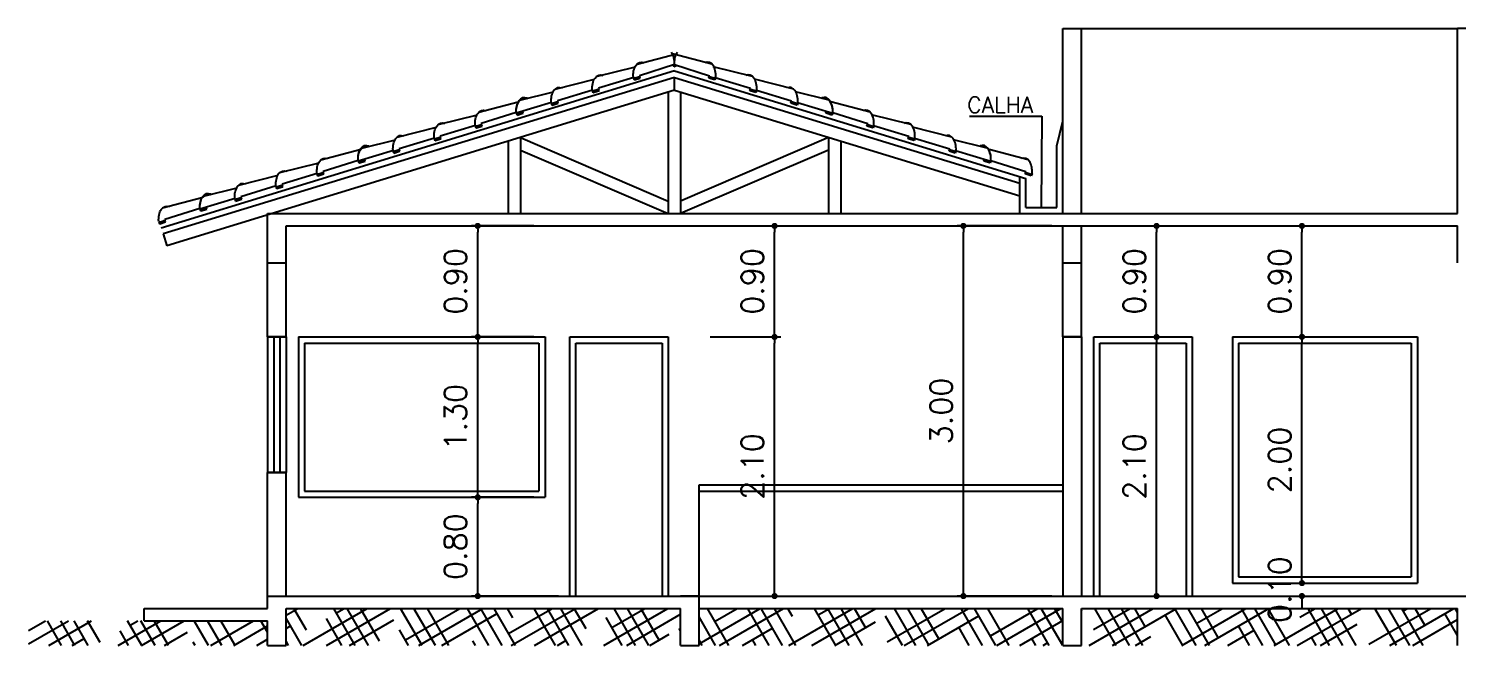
# Model space of a CAD drawing. Extents: x -194 to -47, y 46 to 98.
# Drawn here: x -171.14 to -159.55, y 92.56 to 97.56 of the extents above; entities that cross this region are included whole.
import ezdxf
from ezdxf.enums import TextEntityAlignment as Align

# ---------------------------------------------------------------- set-up
doc = ezdxf.new("R2010")
doc.units = 0
doc.header["$MEASUREMENT"] = 0
doc.layers.get('0').update_dxf_attribs({"linetype": 'CONTINUOUS'})
doc.layers.get('DEFPOINTS').update_dxf_attribs({"linetype": 'CONTINUOUS'})
for name, color, linetype in [('ACESSÓRIO', 2, 'CONTINUOUS'), ('ALVENARIA', 7, 'CONTINUOUS'), ('ALVENARIA1', 44, 'CONTINUOUS'), ('COBERTURA', 6, 'CONTINUOUS'), ('COTA', 1, 'CONTINUOUS'), ('HATCH', 30, 'CONTINUOUS'), ('JAPOR', 142, 'CONTINUOUS'), ('TEXTO2', 40, 'CONTINUOUS')]:
    doc.layers.add(name, color=color, linetype=linetype)
doc.styles.add('SIMPLEX', font='SIMPLEX.SHX')
doc.dimstyles.new('DIM100', dxfattribs={"dimtxt": 0.18, "dimasz": 0.05, "dimexe": 0.05, "dimexo": 0.09, "dimgap": 0.09, "dimtad": 1, "dimzin": 0, "dimdsep": 46, "dimtxsty": 'SIMPLEX', "dimblk": 'DOT', "dimcen": 0.09, "dimadec": 0, "dimazin": 0, "dimtfac": 1, "dimtix": 1, "dimtofl": 0, "dimtmove": 2, "dimatfit": 3, "dimldrblk": 'DOT', "dimfxl": 1, "dimtolj": 1, "dimtzin": 0, "dimarcsym": 0})

# ---------------------------------------------------------------- blocks, each defined once
blk = doc.blocks.new('DOT')
at = {"layer": 'ALVENARIA', "color": 0, "linetype": 'ByBlock'}
blk.add_line((-0.5, 0), (-1, 0), dxfattribs=at)
at = {"layer": 'ALVENARIA', "color": 0, "linetype": 'ByBlock', "const_width": 0.5}
blk.add_lwpolyline([(-0.25, 0, 1), (0.25, 0, 1)], format="xyb", close=True, dxfattribs=at)
blk = doc.blocks.new('*D130')
at = {"color": 0, "linetype": 'ByBlock'}
for p, q in [((-165.613, 90.173), (-165.041, 90.173)), ((-165.091, 88.123), (-165.091, 90.123)), ((-165.613, 88.073), (-165.041, 88.073))]:
    blk.add_line(p, q, dxfattribs=at)
at = {"layer": 'DEFPOINTS', "color": 0, "linetype": 'ByBlock'}
for p in [(-165.703, 90.173), (-165.091, 90.173), (-165.703, 88.073)]:
    blk.add_point(p, dxfattribs=at)
at = {"color": 0, "linetype": 'ByBlock', "xscale": 0.05, "yscale": 0.05, "zscale": 0.05}
for p, rotation in [((-165.091, 90.173), 90), ((-165.091, 88.073), 270)]:
    blk.add_blockref('DOT', p, dxfattribs=dict(at, rotation=rotation))
at = {"color": 0, "linetype": 'ByBlock', "insert": (-165.271, 89.123), "char_height": 0.18, "attachment_point": 5, "rotation": 90, "style": 'SIMPLEX'}
blk.add_mtext('\\A1;2.10', dxfattribs=at)
blk = doc.blocks.new('*D131')
at = {"layer": 'COTA', "color": 0, "lineweight": -2}
for p, q in [((-165.613, 95.964), (-165.041, 95.964)), ((-165.091, 95.114), (-165.091, 95.914))]:
    blk.add_line(p, q, dxfattribs=at)
at = {"layer": 'DEFPOINTS', "color": 0}
for p in [(-165.703, 95.964), (-165.091, 95.964), (-165.703, 95.064)]:
    blk.add_point(p, dxfattribs=at)
at = {"layer": 'COTA', "color": 0, "lineweight": -2, "xscale": 0.05, "yscale": 0.05, "zscale": 0.05}
for p, rotation in [((-165.091, 95.964), 90), ((-165.091, 95.064), 270)]:
    blk.add_blockref('DOT', p, dxfattribs=dict(at, rotation=rotation))
at = {"layer": 'COTA', "color": 0, "insert": (-165.271, 95.514), "char_height": 0.18, "attachment_point": 5, "rotation": 90, "style": 'SIMPLEX'}
blk.add_mtext('\\A1;0.90', dxfattribs=at)
blk = doc.blocks.new('*D132')
at = {"color": 0, "linetype": 'ByBlock'}
for p, q in [((-162.843, 91.073), (-163.61, 91.073)), ((-163.56, 88.123), (-163.56, 91.023)), ((-162.843, 88.073), (-163.61, 88.073))]:
    blk.add_line(p, q, dxfattribs=at)
at = {"layer": 'DEFPOINTS', "color": 0, "linetype": 'ByBlock'}
for p in [(-163.56, 91.073), (-162.753, 91.073), (-162.753, 88.073)]:
    blk.add_point(p, dxfattribs=at)
at = {"color": 0, "linetype": 'ByBlock', "xscale": 0.05, "yscale": 0.05, "zscale": 0.05}
for p, rotation in [((-163.56, 91.073), 90), ((-163.56, 88.073), 270)]:
    blk.add_blockref('DOT', p, dxfattribs=dict(at, rotation=rotation))
at = {"color": 0, "linetype": 'ByBlock', "insert": (-163.74, 89.573), "char_height": 0.18, "attachment_point": 5, "rotation": 90, "style": 'SIMPLEX'}
blk.add_mtext('\\A1;3.00', dxfattribs=at)
blk = doc.blocks.new('*D206')
at = {"color": 0, "linetype": 'ByBlock'}
for p, q in [((-167.043, 93.764), (-167.549, 93.764)), ((-167.499, 93.014), (-167.499, 93.714)), ((-166.843, 92.964), (-167.549, 92.964))]:
    blk.add_line(p, q, dxfattribs=at)
at = {"layer": 'DEFPOINTS', "color": 0, "linetype": 'ByBlock'}
for p in [(-167.499, 93.764), (-166.953, 93.764), (-166.753, 92.964)]:
    blk.add_point(p, dxfattribs=at)
at = {"color": 0, "linetype": 'ByBlock', "xscale": 0.05, "yscale": 0.05, "zscale": 0.05}
for p, rotation in [((-167.499, 93.764), 90), ((-167.499, 92.964), 270)]:
    blk.add_blockref('DOT', p, dxfattribs=dict(at, rotation=rotation))
at = {"color": 0, "linetype": 'ByBlock', "insert": (-167.679, 93.364), "char_height": 0.18, "attachment_point": 5, "rotation": 90, "style": 'SIMPLEX'}
blk.add_mtext('\\A1;0.80', dxfattribs=at)
blk = doc.blocks.new('*D207')
at = {"layer": 'COTA', "color": 0, "lineweight": -2}
for p, q in [((-167.043, 95.064), (-167.549, 95.064)), ((-167.499, 93.814), (-167.499, 95.014))]:
    blk.add_line(p, q, dxfattribs=at)
at = {"layer": 'DEFPOINTS', "color": 0}
for p in [(-167.499, 95.064), (-166.953, 95.064), (-166.953, 93.764)]:
    blk.add_point(p, dxfattribs=at)
at = {"layer": 'COTA', "color": 0, "lineweight": -2, "xscale": 0.05, "yscale": 0.05, "zscale": 0.05}
for p, rotation in [((-167.499, 95.064), 90), ((-167.499, 93.764), 270)]:
    blk.add_blockref('DOT', p, dxfattribs=dict(at, rotation=rotation))
at = {"layer": 'COTA', "color": 0, "insert": (-167.679, 94.414), "char_height": 0.18, "attachment_point": 5, "rotation": 90, "style": 'SIMPLEX'}
blk.add_mtext('\\A1;1.30', dxfattribs=at)
blk = doc.blocks.new('*D208')
at = {"layer": 'COTA', "color": 0, "lineweight": -2}
for p, q in [((-167.043, 95.964), (-167.549, 95.964)), ((-167.499, 95.114), (-167.499, 95.914))]:
    blk.add_line(p, q, dxfattribs=at)
at = {"layer": 'DEFPOINTS', "color": 0}
for p in [(-167.499, 95.964), (-166.953, 95.964), (-166.953, 95.064)]:
    blk.add_point(p, dxfattribs=at)
at = {"layer": 'COTA', "color": 0, "lineweight": -2, "xscale": 0.05, "yscale": 0.05, "zscale": 0.05}
for p, rotation in [((-167.499, 95.964), 90), ((-167.499, 95.064), 270)]:
    blk.add_blockref('DOT', p, dxfattribs=dict(at, rotation=rotation))
at = {"layer": 'COTA', "color": 0, "insert": (-167.679, 95.514), "char_height": 0.18, "attachment_point": 5, "rotation": 90, "style": 'SIMPLEX'}
blk.add_mtext('\\A1;0.90', dxfattribs=at)
blk = doc.blocks.new('*D221')
at = {"color": 0, "linetype": 'ByBlock'}
for p, q in [((-161.288, 93.069), (-160.764, 93.069)), ((-160.814, 93.119), (-160.814, 93.169)), ((-161.613, 92.964), (-160.764, 92.964)), ((-160.814, 92.914), (-160.814, 92.864))]:
    blk.add_line(p, q, dxfattribs=at)
at = {"layer": 'DEFPOINTS', "color": 0, "linetype": 'ByBlock'}
for p in [(-161.378, 93.069), (-160.814, 93.069), (-161.703, 92.964)]:
    blk.add_point(p, dxfattribs=at)
at = {"color": 0, "linetype": 'ByBlock', "xscale": 0.05, "yscale": 0.05, "zscale": 0.05}
for p, rotation in [((-160.814, 93.069), 270), ((-160.814, 92.964), 90)]:
    blk.add_blockref('DOT', p, dxfattribs=dict(at, rotation=rotation))
at = {"color": 0, "linetype": 'ByBlock', "insert": (-160.994, 93.016), "char_height": 0.18, "attachment_point": 5, "rotation": 90, "style": 'SIMPLEX'}
blk.add_mtext('\\A1;0.10', dxfattribs=at)
blk = doc.blocks.new('*D222')
at = {"color": 0, "linetype": 'ByBlock'}
for p, q in [((-161.288, 95.065), (-160.764, 95.065)), ((-160.814, 93.119), (-160.814, 95.015)), ((-161.288, 93.069), (-160.764, 93.069))]:
    blk.add_line(p, q, dxfattribs=at)
at = {"layer": 'DEFPOINTS', "color": 0, "linetype": 'ByBlock'}
for p in [(-161.378, 95.065), (-160.814, 95.065), (-161.378, 93.069)]:
    blk.add_point(p, dxfattribs=at)
at = {"color": 0, "linetype": 'ByBlock', "xscale": 0.05, "yscale": 0.05, "zscale": 0.05}
for p, rotation in [((-160.814, 95.065), 90), ((-160.814, 93.069), 270)]:
    blk.add_blockref('DOT', p, dxfattribs=dict(at, rotation=rotation))
at = {"color": 0, "linetype": 'ByBlock', "insert": (-160.994, 94.067), "char_height": 0.18, "attachment_point": 5, "rotation": 90, "style": 'SIMPLEX'}
blk.add_mtext('\\A1;2.00', dxfattribs=at)
blk = doc.blocks.new('*D223')
at = {"color": 0, "linetype": 'ByBlock'}
for p, q in [((-161.288, 95.964), (-160.764, 95.964)), ((-160.814, 95.115), (-160.814, 95.914)), ((-161.288, 95.065), (-160.764, 95.065))]:
    blk.add_line(p, q, dxfattribs=at)
at = {"layer": 'DEFPOINTS', "color": 0, "linetype": 'ByBlock'}
for p in [(-161.378, 95.964), (-160.814, 95.964), (-161.378, 95.065)]:
    blk.add_point(p, dxfattribs=at)
at = {"color": 0, "linetype": 'ByBlock', "xscale": 0.05, "yscale": 0.05, "zscale": 0.05}
for p, rotation in [((-160.814, 95.964), 90), ((-160.814, 95.065), 270)]:
    blk.add_blockref('DOT', p, dxfattribs=dict(at, rotation=rotation))
at = {"color": 0, "linetype": 'ByBlock', "insert": (-160.994, 95.514), "char_height": 0.18, "attachment_point": 5, "rotation": 90, "style": 'SIMPLEX'}
blk.add_mtext('\\A1;0.90', dxfattribs=at)
blk = doc.blocks.new('*D224')
at = {"color": 0, "linetype": 'ByBlock'}
for p, q in [((-162.075, 95.064), (-161.943, 95.064)), ((-161.993, 93.014), (-161.993, 95.014)), ((-162.075, 92.964), (-161.943, 92.964))]:
    blk.add_line(p, q, dxfattribs=at)
at = {"layer": 'DEFPOINTS', "color": 0, "linetype": 'ByBlock'}
for p in [(-162.165, 95.064), (-161.993, 95.064), (-162.165, 92.964)]:
    blk.add_point(p, dxfattribs=at)
at = {"color": 0, "linetype": 'ByBlock', "xscale": 0.05, "yscale": 0.05, "zscale": 0.05}
for p, rotation in [((-161.993, 95.064), 90), ((-161.993, 92.964), 270)]:
    blk.add_blockref('DOT', p, dxfattribs=dict(at, rotation=rotation))
at = {"color": 0, "linetype": 'ByBlock', "insert": (-162.173, 94.014), "char_height": 0.18, "attachment_point": 5, "rotation": 90, "style": 'SIMPLEX'}
blk.add_mtext('\\A1;2.10', dxfattribs=at)
blk = doc.blocks.new('*D225')
at = {"color": 0, "linetype": 'ByBlock'}
for p, q in [((-162.975, 95.964), (-161.943, 95.964)), ((-161.993, 95.114), (-161.993, 95.914)), ((-162.075, 95.064), (-161.943, 95.064))]:
    blk.add_line(p, q, dxfattribs=at)
at = {"layer": 'DEFPOINTS', "color": 0, "linetype": 'ByBlock'}
for p in [(-163.065, 95.964), (-161.993, 95.964), (-162.165, 95.064)]:
    blk.add_point(p, dxfattribs=at)
at = {"color": 0, "linetype": 'ByBlock', "xscale": 0.05, "yscale": 0.05, "zscale": 0.05}
for p, rotation in [((-161.993, 95.964), 90), ((-161.993, 95.064), 270)]:
    blk.add_blockref('DOT', p, dxfattribs=dict(at, rotation=rotation))
at = {"color": 0, "linetype": 'ByBlock', "insert": (-162.173, 95.514), "char_height": 0.18, "attachment_point": 5, "rotation": 90, "style": 'SIMPLEX'}
blk.add_mtext('\\A1;0.90', dxfattribs=at)

msp = doc.modelspace()

# ---------------------------------------------------------------- hatches: boundary and pattern name
at = {"layer": 'HATCH'}
h = msp.add_hatch(dxfattribs=at)
h.set_pattern_fill('HOUND', color=256, scale=1.5, angle=30, style=0)
h.set_pattern_definition([(30, (0, 12.22653), (0.277884526, 0.26868988), [1.5, -0.75]), (120, (0, 12.22653), (0.10631012, -0.371634526), [1.5, -0.75])])
h.paths.add_polyline_path([(-162.753, 92.864), (-165.703, 92.864), (-165.703, 92.564), (-162.753, 92.564)])
h.paths.add_polyline_path([(-165.853, 92.864), (-169.053, 92.864), (-169.053, 92.564), (-165.853, 92.564)])
h.paths.add_polyline_path([(-169.203, 92.764), (-170.203, 92.764), (-171.142, 92.764), (-171.142, 92.564), (-169.203, 92.564)])
h.paths.add_polyline_path([(-159.553, 92.864), (-162.603, 92.864), (-162.603, 92.564), (-159.553, 92.564)])
h.paths.add_polyline_path([(-156.603, 92.864), (-159.403, 92.864), (-159.403, 92.564), (-156.603, 92.564)])
h.paths.add_polyline_path([(-151.803, 92.864), (-156.453, 92.864), (-156.453, 92.564), (-151.803, 92.564)])
h.paths.add_polyline_path([(-147.503, 92.864), (-151.653, 92.864), (-151.653, 92.564), (-147.503, 92.564)])
h.paths.add_polyline_path([(-145.59, 92.764), (-146.353, 92.764), (-147.353, 92.764), (-147.353, 92.564), (-145.59, 92.564)])

# ---------------------------------------------------------------- linework, layer by layer
at = {"layer": 'ACESSÓRIO'}
for p, q in [((-165.703, 92.864), (-165.703, 93.864)), ((-165.703, 93.864), (-162.753, 93.864)), ((-165.703, 93.814), (-162.753, 93.814))]:
    msp.add_line(p, q, dxfattribs=at)
at = {"layer": 'ALVENARIA'}
for p, q in [((-162.753, 96.064), (-162.753, 97.564)), ((-162.753, 97.564), (-162.603, 97.564)), ((-162.603, 96.064), (-162.603, 97.564)), ((-159.553, 96.064), (-159.553, 97.564)), ((-159.403, 97.564), (-159.553, 97.564)), ((-169.203, 96.064), (-162.603, 96.064)), ((-169.203, 95.064), (-169.203, 96.064)), ((-169.053, 95.964), (-165.719, 95.964)), ((-169.053, 95.064), (-169.053, 95.964)), ((-165.719, 95.964), (-162.753, 95.964)), ((-162.753, 95.064), (-162.753, 95.964)), ((-162.603, 96.064), (-159.553, 96.064)), ((-162.603, 95.064), (-162.603, 95.964)), ((-162.603, 95.964), (-159.553, 95.964)), ((-159.553, 95.664), (-159.553, 95.964)), ((-169.203, 95.664), (-169.053, 95.664)), ((-162.753, 95.664), (-162.603, 95.664)), ((-169.203, 95.064), (-169.053, 95.064)), ((-169.053, 95.064), (-169.203, 95.064)), ((-162.753, 95.064), (-162.603, 95.064)), ((-162.603, 95.064), (-162.753, 95.064)), ((-162.753, 95.064), (-162.603, 95.064)), ((-169.203, 92.864), (-169.203, 93.964)), ((-169.203, 93.964), (-169.053, 93.964)), ((-169.053, 93.964), (-169.203, 93.964)), ((-169.053, 92.964), (-169.053, 93.964)), ((-169.203, 92.964), (-162.753, 92.964)), ((-165.703, 92.964), (-165.853, 92.964)), ((-162.753, 92.964), (-159.553, 92.964)), ((-159.553, 92.964), (-147.353, 92.964)), ((-170.203, 92.864), (-169.203, 92.864)), ((-170.203, 92.764), (-170.203, 92.864)), ((-169.053, 92.564), (-169.053, 92.864)), ((-169.053, 92.864), (-165.853, 92.864)), ((-165.853, 92.564), (-165.853, 92.864)), ((-165.703, 92.564), (-165.703, 92.864)), ((-165.703, 92.864), (-162.753, 92.864)), ((-162.753, 92.564), (-162.753, 92.864)), ((-162.603, 92.564), (-162.603, 92.864)), ((-162.603, 92.864), (-159.553, 92.864)), ((-159.553, 92.564), (-159.553, 92.864)), ((-170.203, 92.764), (-169.203, 92.764)), ((-169.203, 92.564), (-169.203, 92.764)), ((-169.203, 92.564), (-169.053, 92.564)), ((-165.853, 92.564), (-165.703, 92.564)), ((-162.753, 92.564), (-162.603, 92.564))]:
    msp.add_line(p, q, dxfattribs=at)
at = {"layer": 'ALVENARIA1'}
for p, q in [((-162.603, 97.564), (-159.553, 97.564)), ((-162.803, 96.614), (-162.753, 96.814)), ((-162.803, 96.114), (-162.803, 96.614)), ((-163.103, 96.064), (-163.103, 96.364)), ((-163.053, 96.114), (-163.053, 96.349)), ((-163.053, 96.114), (-162.803, 96.114))]:
    msp.add_line(p, q, dxfattribs=at)
at = {"layer": 'COBERTURA'}
for p, q in [((-166.206, 97.276), (-165.888, 97.36)), ((-165.6, 97.276), (-165.918, 97.36)), ((-166.537, 97.174), (-166.218, 97.254)), ((-165.903, 97.273), (-166.187, 97.182)), ((-165.905, 97.272), (-165.911, 97.253)), ((-165.903, 97.271), (-165.909, 97.252)), ((-165.903, 97.273), (-165.619, 97.182)), ((-165.903, 97.271), (-165.897, 97.252)), ((-165.901, 97.272), (-165.895, 97.253)), ((-165.269, 97.174), (-165.588, 97.254)), ((-165.903, 97.22), (-170.065, 95.947)), ((-165.903, 97.168), (-170.05, 95.899)), ((-166.87, 97.073), (-166.551, 97.153)), ((-166.234, 97.167), (-166.52, 97.08)), ((-166.237, 97.166), (-166.231, 97.147)), ((-166.235, 97.167), (-166.229, 97.148)), ((-166.235, 97.167), (-166.229, 97.148)), ((-166.231, 97.147), (-166.183, 97.162)), ((-166.229, 97.148), (-166.181, 97.163)), ((-166.229, 97.148), (-166.181, 97.163)), ((-166.183, 97.162), (-166.189, 97.181)), ((-166.181, 97.163), (-166.187, 97.182)), ((-166.181, 97.163), (-166.187, 97.182)), ((-165.903, 97.22), (-163.053, 96.349)), ((-165.903, 97.064), (-165.903, 97.168)), ((-165.903, 97.168), (-163.103, 96.312)), ((-165.903, 97.064), (-165.903, 97.168)), ((-165.625, 97.163), (-165.619, 97.182)), ((-165.625, 97.163), (-165.619, 97.182)), ((-165.577, 97.148), (-165.625, 97.163)), ((-165.577, 97.148), (-165.625, 97.163)), ((-165.623, 97.162), (-165.617, 97.181)), ((-165.575, 97.147), (-165.623, 97.162)), ((-165.571, 97.167), (-165.577, 97.148)), ((-165.571, 97.167), (-165.577, 97.148)), ((-165.569, 97.166), (-165.575, 97.147)), ((-165.572, 97.167), (-165.286, 97.08)), ((-164.936, 97.073), (-165.255, 97.153)), ((-165.903, 97.064), (-170.021, 95.804)), ((-167.157, 96.983), (-166.884, 97.051)), ((-166.567, 97.065), (-166.853, 96.978)), ((-166.57, 97.064), (-166.564, 97.045)), ((-166.568, 97.065), (-166.562, 97.046)), ((-166.568, 97.065), (-166.562, 97.046)), ((-166.564, 97.045), (-166.516, 97.06)), ((-166.562, 97.046), (-166.514, 97.061)), ((-166.562, 97.046), (-166.514, 97.061)), ((-166.516, 97.06), (-166.522, 97.079)), ((-166.514, 97.061), (-166.52, 97.08)), ((-166.514, 97.061), (-166.52, 97.08)), ((-165.953, 97.048), (-165.953, 96.064)), ((-165.903, 97.064), (-163.103, 96.207)), ((-165.853, 97.048), (-165.853, 96.064)), ((-165.292, 97.061), (-165.286, 97.08)), ((-165.292, 97.061), (-165.286, 97.08)), ((-165.244, 97.046), (-165.292, 97.061)), ((-165.244, 97.046), (-165.292, 97.061)), ((-165.29, 97.06), (-165.284, 97.079)), ((-165.242, 97.045), (-165.29, 97.06)), ((-165.238, 97.065), (-165.244, 97.046)), ((-165.238, 97.065), (-165.244, 97.046)), ((-165.236, 97.064), (-165.242, 97.045)), ((-165.239, 97.065), (-164.953, 96.978)), ((-164.649, 96.983), (-164.922, 97.051)), ((-167.489, 96.887), (-167.171, 96.971)), ((-167.186, 96.884), (-167.47, 96.793)), ((-166.9, 96.964), (-167.186, 96.877)), ((-167.186, 96.882), (-167.18, 96.863)), ((-167.184, 96.883), (-167.178, 96.864)), ((-167.184, 96.883), (-167.178, 96.864)), ((-167.132, 96.878), (-167.138, 96.897)), ((-167.13, 96.879), (-167.136, 96.898)), ((-167.13, 96.879), (-167.136, 96.898)), ((-166.903, 96.963), (-166.897, 96.944)), ((-166.901, 96.964), (-166.895, 96.944)), ((-166.901, 96.964), (-166.895, 96.944)), ((-166.897, 96.944), (-166.849, 96.958)), ((-166.895, 96.944), (-166.847, 96.959)), ((-166.895, 96.944), (-166.847, 96.959)), ((-166.849, 96.958), (-166.855, 96.978)), ((-166.847, 96.959), (-166.853, 96.978)), ((-166.847, 96.959), (-166.853, 96.978)), ((-164.959, 96.959), (-164.953, 96.978)), ((-164.959, 96.959), (-164.953, 96.978)), ((-164.911, 96.944), (-164.959, 96.959)), ((-164.911, 96.944), (-164.959, 96.959)), ((-164.957, 96.958), (-164.951, 96.978)), ((-164.909, 96.944), (-164.957, 96.958)), ((-164.905, 96.964), (-164.911, 96.944)), ((-164.905, 96.964), (-164.911, 96.944)), ((-164.903, 96.963), (-164.909, 96.944)), ((-164.906, 96.964), (-164.62, 96.877)), ((-164.676, 96.879), (-164.67, 96.898)), ((-164.676, 96.879), (-164.67, 96.898)), ((-164.674, 96.878), (-164.668, 96.897)), ((-164.317, 96.887), (-164.635, 96.971)), ((-164.622, 96.883), (-164.628, 96.864)), ((-164.622, 96.883), (-164.628, 96.864)), ((-164.62, 96.882), (-164.626, 96.863)), ((-164.62, 96.884), (-164.336, 96.793)), ((-167.82, 96.786), (-167.501, 96.865)), ((-167.517, 96.778), (-167.803, 96.691)), ((-167.52, 96.777), (-167.514, 96.758)), ((-167.518, 96.778), (-167.512, 96.759)), ((-167.518, 96.778), (-167.512, 96.759)), ((-167.514, 96.758), (-167.466, 96.773)), ((-167.512, 96.759), (-167.464, 96.774)), ((-167.512, 96.759), (-167.464, 96.774)), ((-167.466, 96.773), (-167.472, 96.792)), ((-167.464, 96.774), (-167.47, 96.793)), ((-167.464, 96.774), (-167.47, 96.793)), ((-167.18, 96.863), (-167.132, 96.878)), ((-167.178, 96.864), (-167.13, 96.879)), ((-167.178, 96.864), (-167.13, 96.879)), ((-164.628, 96.864), (-164.676, 96.879)), ((-164.628, 96.864), (-164.676, 96.879)), ((-164.626, 96.863), (-164.674, 96.878)), ((-164.342, 96.774), (-164.336, 96.793)), ((-164.342, 96.774), (-164.336, 96.793)), ((-164.294, 96.759), (-164.342, 96.774)), ((-164.294, 96.759), (-164.342, 96.774)), ((-164.34, 96.773), (-164.334, 96.792)), ((-164.292, 96.758), (-164.34, 96.773)), ((-163.986, 96.786), (-164.305, 96.865)), ((-164.288, 96.778), (-164.294, 96.759)), ((-164.288, 96.778), (-164.294, 96.759)), ((-164.286, 96.777), (-164.292, 96.758)), ((-164.289, 96.778), (-164.003, 96.691)), ((-168.44, 96.594), (-168.167, 96.662)), ((-168.153, 96.684), (-167.834, 96.764)), ((-167.85, 96.676), (-168.136, 96.589)), ((-167.853, 96.676), (-167.847, 96.657)), ((-167.851, 96.676), (-167.845, 96.657)), ((-167.851, 96.676), (-167.845, 96.657)), ((-167.847, 96.657), (-167.799, 96.671)), ((-167.845, 96.657), (-167.797, 96.672)), ((-167.845, 96.657), (-167.797, 96.672)), ((-167.799, 96.671), (-167.805, 96.69)), ((-167.797, 96.672), (-167.803, 96.691)), ((-167.797, 96.672), (-167.803, 96.691)), ((-167.253, 96.651), (-167.253, 96.064)), ((-167.153, 96.681), (-165.953, 96.164)), ((-167.153, 96.681), (-167.153, 96.064)), ((-164.653, 96.681), (-165.853, 96.164)), ((-164.653, 96.681), (-164.653, 96.064)), ((-164.553, 96.651), (-164.553, 96.064)), ((-164.009, 96.672), (-164.003, 96.691)), ((-164.009, 96.672), (-164.003, 96.691)), ((-163.961, 96.657), (-164.009, 96.672)), ((-163.961, 96.657), (-164.009, 96.672)), ((-164.007, 96.671), (-164.001, 96.69)), ((-163.959, 96.657), (-164.007, 96.671)), ((-163.653, 96.684), (-163.972, 96.764)), ((-163.955, 96.676), (-163.961, 96.657)), ((-163.955, 96.676), (-163.961, 96.657)), ((-163.953, 96.676), (-163.959, 96.657)), ((-163.956, 96.676), (-163.67, 96.589)), ((-163.366, 96.594), (-163.639, 96.662)), ((-168.772, 96.499), (-168.454, 96.583)), ((-168.183, 96.575), (-168.469, 96.488)), ((-168.186, 96.574), (-168.18, 96.555)), ((-168.184, 96.575), (-168.178, 96.556)), ((-168.184, 96.575), (-168.178, 96.556)), ((-168.18, 96.555), (-168.132, 96.57)), ((-168.178, 96.556), (-168.13, 96.57)), ((-168.178, 96.556), (-168.13, 96.57)), ((-168.132, 96.57), (-168.138, 96.589)), ((-168.13, 96.57), (-168.136, 96.589)), ((-168.13, 96.57), (-168.136, 96.589)), ((-167.153, 96.577), (-165.953, 96.064)), ((-164.653, 96.577), (-165.853, 96.064)), ((-163.676, 96.57), (-163.67, 96.589)), ((-163.676, 96.57), (-163.67, 96.589)), ((-163.628, 96.556), (-163.676, 96.57)), ((-163.628, 96.556), (-163.676, 96.57)), ((-163.674, 96.57), (-163.668, 96.589)), ((-163.626, 96.555), (-163.674, 96.57)), ((-163.622, 96.575), (-163.628, 96.556)), ((-163.622, 96.575), (-163.628, 96.556)), ((-163.62, 96.574), (-163.626, 96.555)), ((-163.623, 96.575), (-163.337, 96.488)), ((-163.034, 96.499), (-163.352, 96.583)), ((-169.103, 96.397), (-168.784, 96.476)), ((-168.469, 96.495), (-168.753, 96.404)), ((-168.469, 96.494), (-168.463, 96.475)), ((-168.467, 96.494), (-168.461, 96.475)), ((-168.467, 96.494), (-168.461, 96.475)), ((-168.463, 96.475), (-168.415, 96.489)), ((-168.461, 96.475), (-168.413, 96.49)), ((-168.461, 96.475), (-168.413, 96.49)), ((-168.415, 96.489), (-168.421, 96.508)), ((-168.413, 96.49), (-168.419, 96.509)), ((-168.413, 96.49), (-168.419, 96.509)), ((-163.393, 96.49), (-163.387, 96.509)), ((-163.393, 96.49), (-163.387, 96.509)), ((-163.345, 96.475), (-163.393, 96.49)), ((-163.345, 96.475), (-163.393, 96.49)), ((-163.391, 96.489), (-163.385, 96.508)), ((-163.343, 96.475), (-163.391, 96.489)), ((-163.339, 96.494), (-163.345, 96.475)), ((-163.339, 96.494), (-163.345, 96.475)), ((-163.337, 96.494), (-163.343, 96.475)), ((-163.337, 96.495), (-163.053, 96.404)), ((-163.017, 96.475), (-163.022, 96.476)), ((-169.436, 96.295), (-169.117, 96.375)), ((-168.8, 96.389), (-169.086, 96.302)), ((-169.08, 96.283), (-169.086, 96.302)), ((-169.08, 96.283), (-169.086, 96.302)), ((-168.803, 96.388), (-168.797, 96.369)), ((-168.801, 96.389), (-168.795, 96.37)), ((-168.801, 96.389), (-168.795, 96.37)), ((-168.797, 96.369), (-168.749, 96.385)), ((-168.795, 96.37), (-168.747, 96.385)), ((-168.795, 96.37), (-168.747, 96.385)), ((-168.749, 96.385), (-168.755, 96.404)), ((-168.747, 96.385), (-168.753, 96.404)), ((-168.747, 96.385), (-168.753, 96.404)), ((-163.059, 96.385), (-163.053, 96.404)), ((-163.059, 96.385), (-163.053, 96.404)), ((-163.011, 96.37), (-163.059, 96.385)), ((-163.011, 96.37), (-163.059, 96.385)), ((-163.057, 96.385), (-163.051, 96.404)), ((-163.009, 96.369), (-163.057, 96.385)), ((-163.005, 96.389), (-163.011, 96.37)), ((-163.005, 96.389), (-163.011, 96.37)), ((-163.003, 96.388), (-163.009, 96.369)), ((-163.005, 96.389), (-163.003, 96.388)), ((-170.055, 96.11), (-169.737, 96.194)), ((-169.466, 96.186), (-169.752, 96.099)), ((-169.723, 96.205), (-169.45, 96.273)), ((-169.467, 96.186), (-169.461, 96.167)), ((-169.467, 96.186), (-169.461, 96.167)), ((-169.415, 96.181), (-169.421, 96.2)), ((-169.133, 96.288), (-169.419, 96.201)), ((-169.413, 96.182), (-169.419, 96.201)), ((-169.413, 96.182), (-169.419, 96.201)), ((-169.136, 96.287), (-169.13, 96.268)), ((-169.134, 96.288), (-169.128, 96.268)), ((-169.134, 96.288), (-169.128, 96.268)), ((-169.13, 96.268), (-169.082, 96.282)), ((-169.128, 96.268), (-169.08, 96.283)), ((-169.128, 96.268), (-169.08, 96.283)), ((-169.082, 96.282), (-169.088, 96.301)), ((-169.752, 96.106), (-170.036, 96.015)), ((-169.752, 96.105), (-169.746, 96.086)), ((-169.75, 96.106), (-169.744, 96.086)), ((-169.75, 96.106), (-169.744, 96.086)), ((-169.746, 96.086), (-169.698, 96.1)), ((-169.744, 96.086), (-169.696, 96.101)), ((-169.744, 96.086), (-169.696, 96.101)), ((-169.698, 96.1), (-169.704, 96.119)), ((-169.696, 96.101), (-169.702, 96.12)), ((-169.696, 96.101), (-169.702, 96.12)), ((-169.469, 96.185), (-169.463, 96.166)), ((-169.463, 96.166), (-169.415, 96.181)), ((-169.461, 96.167), (-169.413, 96.182)), ((-169.461, 96.167), (-169.413, 96.182)), ((-170.086, 96), (-170.08, 95.98)), ((-170.084, 96), (-170.078, 95.981)), ((-170.084, 96), (-170.078, 95.981)), ((-170.08, 95.98), (-170.032, 95.996)), ((-170.078, 95.981), (-170.03, 95.996)), ((-170.078, 95.981), (-170.03, 95.996)), ((-170.032, 95.996), (-170.038, 96.015)), ((-170.03, 95.996), (-170.036, 96.015)), ((-170.03, 95.996), (-170.036, 96.015)), ((-170.05, 95.899), (-170.021, 95.804))]:
    msp.add_line(p, q, dxfattribs=at)
for centre, major_axis, end_param in [((-165.978, 97.276), (0.012, 0.119), -0.581014), ((-165.644, 97.172), (0.014, 0.119), 0.331711), ((-165.311, 97.069), (0.012, 0.119), 0.331711), ((-164.978, 96.968), (0.012, 0.119), 0.331711), ((-164.695, 96.887), (0.012, 0.119), 0.331711), ((-164.695, 96.881), (0.012, 0.119), 0.331711), ((-164.361, 96.783), (0.014, 0.119), 0.331711), ((-164.028, 96.68), (0.012, 0.119), 0.331711), ((-163.695, 96.579), (0.012, 0.119), 0.331711), ((-163.412, 96.498), (0.012, 0.119), 0.331711), ((-163.412, 96.493), (0.012, 0.119), 0.331711), ((-163.078, 96.394), (0.014, 0.119), 0.331711)]:
    msp.add_ellipse(centre, major_axis=major_axis, ratio=0.625, start_param=-1.547444, end_param=end_param, dxfattribs=at)
at = {"layer": 'COBERTURA', "extrusion": (0, 0, -1)}
for centre, major_axis, end_param in [((-165.828, 97.276), (-0.012, 0.119), -0.581014), ((-166.162, 97.172), (-0.014, 0.119), 0.331711), ((-166.495, 97.069), (-0.012, 0.119), 0.331711), ((-167.111, 96.887), (-0.012, 0.119), 0.331711), ((-167.111, 96.881), (-0.012, 0.119), 0.331711), ((-166.828, 96.968), (-0.012, 0.119), 0.331711), ((-167.445, 96.783), (-0.014, 0.119), 0.331711), ((-167.778, 96.68), (-0.012, 0.119), 0.331711), ((-168.111, 96.579), (-0.012, 0.119), 0.331711), ((-168.394, 96.498), (-0.012, 0.119), 0.331711), ((-168.394, 96.493), (-0.012, 0.119), 0.331711), ((-168.728, 96.394), (-0.014, 0.119), 0.331711), ((-169.394, 96.19), (-0.012, 0.119), 0.331711), ((-169.061, 96.292), (-0.012, 0.119), 0.331711), ((-169.677, 96.109), (-0.012, 0.119), 0.331711), ((-169.677, 96.104), (-0.012, 0.119), 0.331711), ((-170.011, 96.005), (-0.014, 0.119), 0.331711)]:
    msp.add_ellipse(centre, major_axis=major_axis, ratio=0.625, start_param=-1.547444, end_param=end_param, dxfattribs=at)
at = {"layer": 'COBERTURA'}
for points in [[(-166.189, 97.181), (-166.183, 97.162), (-166.237, 97.166), (-166.231, 97.147)], [(-166.187, 97.182), (-166.181, 97.163), (-166.235, 97.167), (-166.229, 97.148)], [(-166.187, 97.182), (-166.181, 97.163), (-166.235, 97.167), (-166.229, 97.148)], [(-165.619, 97.182), (-165.625, 97.163), (-165.571, 97.167), (-165.577, 97.148)], [(-165.619, 97.182), (-165.625, 97.163), (-165.571, 97.167), (-165.577, 97.148)], [(-165.617, 97.181), (-165.623, 97.162), (-165.569, 97.166), (-165.575, 97.147)], [(-166.522, 97.079), (-166.516, 97.06), (-166.57, 97.064), (-166.564, 97.045)], [(-166.52, 97.08), (-166.514, 97.061), (-166.568, 97.065), (-166.562, 97.046)], [(-166.52, 97.08), (-166.514, 97.061), (-166.568, 97.065), (-166.562, 97.046)], [(-165.286, 97.08), (-165.292, 97.061), (-165.238, 97.065), (-165.244, 97.046)], [(-165.286, 97.08), (-165.292, 97.061), (-165.238, 97.065), (-165.244, 97.046)], [(-165.284, 97.079), (-165.29, 97.06), (-165.236, 97.064), (-165.242, 97.045)], [(-167.138, 96.897), (-167.132, 96.878), (-167.186, 96.882), (-167.18, 96.863)], [(-167.136, 96.898), (-167.13, 96.879), (-167.184, 96.883), (-167.178, 96.864)], [(-167.136, 96.898), (-167.13, 96.879), (-167.184, 96.883), (-167.178, 96.864)], [(-166.855, 96.978), (-166.849, 96.958), (-166.903, 96.963), (-166.897, 96.944)], [(-166.853, 96.978), (-166.847, 96.959), (-166.901, 96.964), (-166.895, 96.944)], [(-166.853, 96.978), (-166.847, 96.959), (-166.901, 96.964), (-166.895, 96.944)], [(-164.953, 96.978), (-164.959, 96.959), (-164.905, 96.964), (-164.911, 96.944)], [(-164.953, 96.978), (-164.959, 96.959), (-164.905, 96.964), (-164.911, 96.944)], [(-164.951, 96.978), (-164.957, 96.958), (-164.903, 96.963), (-164.909, 96.944)], [(-164.67, 96.898), (-164.676, 96.879), (-164.622, 96.883), (-164.628, 96.864)], [(-164.67, 96.898), (-164.676, 96.879), (-164.622, 96.883), (-164.628, 96.864)], [(-164.668, 96.897), (-164.674, 96.878), (-164.62, 96.882), (-164.626, 96.863)], [(-167.472, 96.792), (-167.466, 96.773), (-167.52, 96.777), (-167.514, 96.758)], [(-167.47, 96.793), (-167.464, 96.774), (-167.518, 96.778), (-167.512, 96.759)], [(-167.47, 96.793), (-167.464, 96.774), (-167.518, 96.778), (-167.512, 96.759)], [(-164.336, 96.793), (-164.342, 96.774), (-164.288, 96.778), (-164.294, 96.759)], [(-164.336, 96.793), (-164.342, 96.774), (-164.288, 96.778), (-164.294, 96.759)], [(-164.334, 96.792), (-164.34, 96.773), (-164.286, 96.777), (-164.292, 96.758)], [(-167.805, 96.69), (-167.799, 96.671), (-167.853, 96.676), (-167.847, 96.657)], [(-167.803, 96.691), (-167.797, 96.672), (-167.851, 96.676), (-167.845, 96.657)], [(-167.803, 96.691), (-167.797, 96.672), (-167.851, 96.676), (-167.845, 96.657)], [(-164.003, 96.691), (-164.009, 96.672), (-163.955, 96.676), (-163.961, 96.657)], [(-164.003, 96.691), (-164.009, 96.672), (-163.955, 96.676), (-163.961, 96.657)], [(-164.001, 96.69), (-164.007, 96.671), (-163.953, 96.676), (-163.959, 96.657)], [(-168.138, 96.589), (-168.132, 96.57), (-168.186, 96.574), (-168.18, 96.555)], [(-168.136, 96.589), (-168.13, 96.57), (-168.184, 96.575), (-168.178, 96.556)], [(-168.136, 96.589), (-168.13, 96.57), (-168.184, 96.575), (-168.178, 96.556)], [(-163.67, 96.589), (-163.676, 96.57), (-163.622, 96.575), (-163.628, 96.556)], [(-163.67, 96.589), (-163.676, 96.57), (-163.622, 96.575), (-163.628, 96.556)], [(-163.668, 96.589), (-163.674, 96.57), (-163.62, 96.574), (-163.626, 96.555)], [(-168.421, 96.508), (-168.415, 96.489), (-168.469, 96.494), (-168.463, 96.475)], [(-168.419, 96.509), (-168.413, 96.49), (-168.467, 96.494), (-168.461, 96.475)], [(-168.419, 96.509), (-168.413, 96.49), (-168.467, 96.494), (-168.461, 96.475)], [(-163.387, 96.509), (-163.393, 96.49), (-163.339, 96.494), (-163.345, 96.475)], [(-163.387, 96.509), (-163.393, 96.49), (-163.339, 96.494), (-163.345, 96.475)], [(-163.385, 96.508), (-163.391, 96.489), (-163.337, 96.494), (-163.343, 96.475)], [(-169.086, 96.302), (-169.08, 96.283), (-169.134, 96.287), (-169.128, 96.268)], [(-169.086, 96.302), (-169.08, 96.283), (-169.134, 96.287), (-169.128, 96.268)], [(-168.755, 96.403), (-168.749, 96.385), (-168.803, 96.388), (-168.797, 96.369)], [(-168.753, 96.404), (-168.747, 96.385), (-168.801, 96.389), (-168.795, 96.37)], [(-168.753, 96.404), (-168.747, 96.385), (-168.801, 96.389), (-168.795, 96.37)], [(-163.053, 96.404), (-163.059, 96.385), (-163.005, 96.389), (-163.011, 96.37)], [(-163.053, 96.404), (-163.059, 96.385), (-163.005, 96.389), (-163.011, 96.37)], [(-163.051, 96.403), (-163.057, 96.385), (-163.003, 96.388), (-163.009, 96.369)], [(-169.421, 96.2), (-169.415, 96.181), (-169.469, 96.185), (-169.463, 96.166)], [(-169.419, 96.201), (-169.413, 96.182), (-169.467, 96.186), (-169.461, 96.167)], [(-169.419, 96.201), (-169.413, 96.182), (-169.467, 96.186), (-169.461, 96.167)], [(-169.088, 96.301), (-169.082, 96.282), (-169.136, 96.287), (-169.13, 96.268)], [(-169.704, 96.119), (-169.698, 96.1), (-169.752, 96.105), (-169.746, 96.086)], [(-169.702, 96.12), (-169.696, 96.101), (-169.75, 96.105), (-169.744, 96.086)], [(-169.702, 96.12), (-169.696, 96.101), (-169.75, 96.105), (-169.744, 96.086)], [(-170.038, 96.015), (-170.032, 95.996), (-170.086, 95.999), (-170.08, 95.98)], [(-170.036, 96.015), (-170.03, 95.996), (-170.084, 96), (-170.078, 95.981)], [(-170.036, 96.015), (-170.03, 95.996), (-170.084, 96), (-170.078, 95.981)]]:
    msp.add_solid(points, dxfattribs=at)
at = {"layer": 'COTA'}
for p, q in [((-163.509, 96.853), (-162.923, 96.853)), ((-162.923, 96.853), (-162.928, 96.114))]:
    msp.add_line(p, q, dxfattribs=at)
at = {"layer": 'JAPOR'}
for p, q in [((-169.203, 95.064), (-169.203, 93.964)), ((-169.153, 95.064), (-169.153, 93.964)), ((-169.103, 95.064), (-169.103, 93.964)), ((-169.053, 95.064), (-169.053, 93.964)), ((-168.953, 95.064), (-168.953, 93.764)), ((-168.953, 95.064), (-166.953, 95.064)), ((-166.953, 95.064), (-166.953, 93.764)), ((-166.753, 92.964), (-166.753, 95.064)), ((-166.753, 95.064), (-165.953, 95.064)), ((-165.953, 95.064), (-165.953, 92.964)), ((-162.753, 95.064), (-162.753, 92.964)), ((-162.603, 95.064), (-162.603, 92.964)), ((-162.503, 92.964), (-162.503, 95.064)), ((-162.503, 95.064), (-161.703, 95.064)), ((-161.703, 95.064), (-161.703, 92.964)), ((-161.378, 95.065), (-159.878, 95.065)), ((-161.378, 95.065), (-161.378, 93.069)), ((-159.878, 95.065), (-159.878, 93.069)), ((-168.903, 95.014), (-167.003, 95.014)), ((-168.903, 95.014), (-168.903, 93.814)), ((-167.003, 95.014), (-167.003, 93.814)), ((-166.703, 95.014), (-166.003, 95.014)), ((-166.703, 92.964), (-166.703, 95.014)), ((-166.003, 95.014), (-166.003, 92.964)), ((-162.453, 92.964), (-162.453, 95.014)), ((-162.453, 95.014), (-161.753, 95.014)), ((-161.753, 95.014), (-161.753, 92.964)), ((-161.328, 95.015), (-159.928, 95.015)), ((-161.328, 95.015), (-161.328, 93.119)), ((-159.928, 95.015), (-159.928, 93.119)), ((-168.953, 93.764), (-166.953, 93.764)), ((-168.903, 93.814), (-167.003, 93.814)), ((-161.378, 93.069), (-159.878, 93.069)), ((-161.328, 93.119), (-159.928, 93.119))]:
    msp.add_line(p, q, dxfattribs=at)

# ---------------------------------------------------------------- texts
at = {"layer": 'TEXTO2', "style": 'SIMPLEX'}
msp.add_text('CALHA', height=0.13, dxfattribs=at).set_placement((-163.261, 96.88), align=Align.CENTER)

# ---------------------------------------------------------------- dimensions: what is measured, and where the dimension line sits
at = {"layer": 'COTA'}
for base, p1, p2, picture, middle in [((-167.499, 95.964), (-166.953, 95.064), (-166.953, 95.964), '*D208', (-167.679, 95.514)), ((-165.091, 95.964), (-165.703, 95.064), (-165.703, 95.964), '*D131', (-165.271, 95.514)), ((-167.499, 95.064), (-166.953, 93.764), (-166.953, 95.064), '*D207', (-167.679, 94.414))]:
    dim = msp.add_linear_dim(base=base, p1=p1, p2=p2, angle=90, dimstyle='DIM100', override={"dimse1": 1}, dxfattribs=at)
    dim.commit()
    dim.dimension.update_dxf_attribs({"geometry": picture, "text_midpoint": middle})
for base, p1, p2, picture, middle in [((-163.56, 95.964), (-162.753, 92.964), (-162.753, 95.964), '*D132', (-163.74, 94.464)), ((-165.091, 95.064), (-165.703, 92.964), (-165.703, 95.064), '*D130', (-165.271, 94.014))]:
    dim = msp.add_linear_dim(base=base, p1=p1, p2=p2, angle=90, dimstyle='DIM100', dxfattribs=at)
    dim.commit()
    dim.dimension.update_dxf_attribs({"geometry": picture, "text_midpoint": middle, "insert": (0, 4.891)})
for base, p1, p2, picture, middle in [((-161.993, 95.964), (-162.165, 95.064), (-163.065, 95.964), '*D225', (-162.173, 95.514)), ((-160.814, 95.964), (-161.378, 95.065), (-161.378, 95.964), '*D223', (-160.994, 95.514)), ((-161.993, 95.064), (-162.165, 92.964), (-162.165, 95.064), '*D224', (-162.173, 94.014)), ((-160.814, 95.065), (-161.378, 93.069), (-161.378, 95.065), '*D222', (-160.994, 94.067)), ((-167.499, 93.764), (-166.753, 92.964), (-166.953, 93.764), '*D206', (-167.679, 93.364))]:
    dim = msp.add_linear_dim(base=base, p1=p1, p2=p2, angle=90, dimstyle='DIM100', dxfattribs=at)
    dim.commit()
    dim.dimension.update_dxf_attribs({"geometry": picture, "text_midpoint": middle})
dim = msp.add_linear_dim(base=(-160.814, 93.069), p1=(-161.703, 92.964), p2=(-161.378, 93.069), angle=90, text='0.10', dimstyle='DIM100', dxfattribs=at)
dim.commit()
dim.dimension.update_dxf_attribs({"geometry": '*D221', "text_midpoint": (-160.994, 93.016)})

doc.saveas('drawing.dxf')
